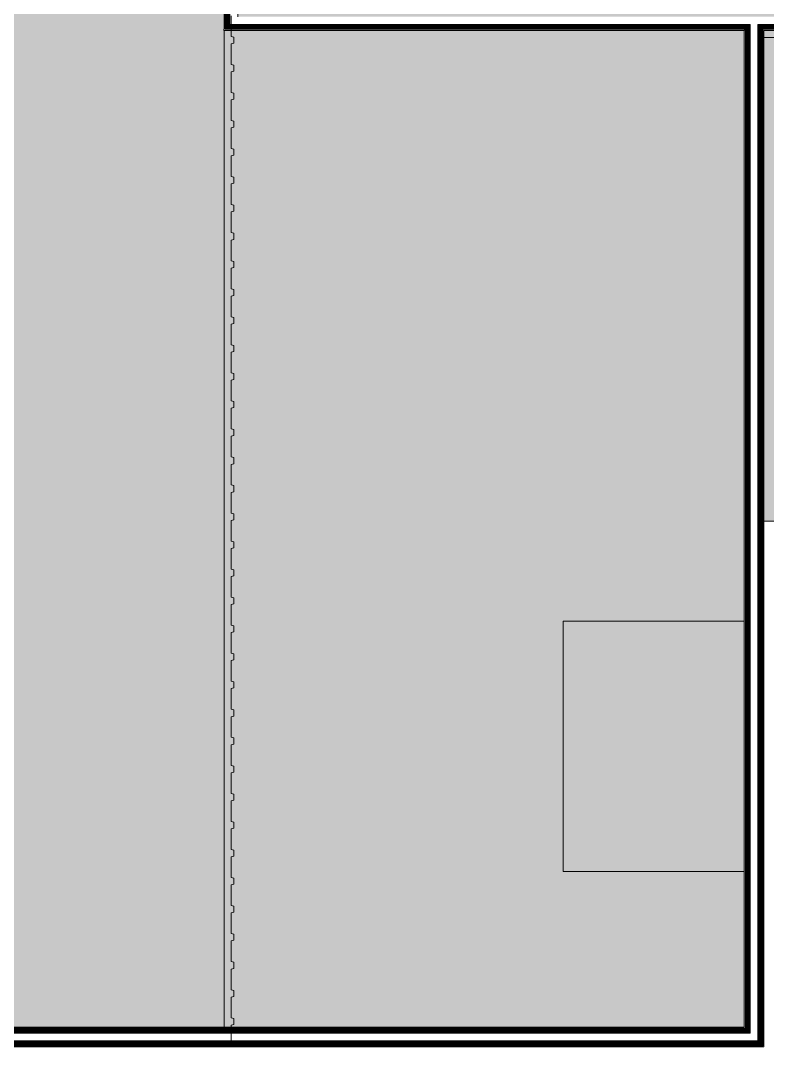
# Model space of a CAD drawing. Header units: millimetres. Extents: x 141848 to 1648660, y -465012 to -151356.
# Drawn here: x 393673 to 404326, y -231406 to -216756 of the extents above; entities that cross this region are included whole.
import ezdxf

# ---------------------------------------------------------------- set-up
doc = ezdxf.new("R2010")
doc.units = ezdxf.units.MM
doc.header["$MEASUREMENT"] = 0
doc.linetypes.add('Wipeout_Contour', pattern=[1000, 0, -1000])
doc.layers.add('Sols_ Dalles', color=7, linetype='Continuous')
pattern_1 = [(45, (0, 175), (-55.684659, 55.684659), [0, -52.5, 0, -78.75]), (110, (175, 175), (74.000794, 26.934086), [0, -38.5, 0, -66.5])]
pattern_2 = [(45, (0, 0), (-7.07106781, 7.07106781), [])]

# ---------------------------------------------------------------- blocks, each defined once
blk = doc.blocks.new('Dalle_9_1', base_point=(381460, -188434))
at = {"layer": 'Sols_ Dalles', "linetype": 'Continuous', "lineweight": 0, "true_color": 0x3f3f3f}
blk.add_hatch(color=250, dxfattribs=at).paths.add_polyline_path([(381460, -188434), (381460, -231396), (396575, -231396), (396575, -188434)])
at = {"layer": 'Sols_ Dalles', "color": 250, "linetype": 'Continuous', "lineweight": 5, "true_color": 0x1f1f1f, "flags": 128}
blk.add_lwpolyline([(381460, -188434), (396575, -188434), (396575, -231396), (381460, -231396)], close=True, dxfattribs=at)
blk = doc.blocks.new('Dalle_10_1', base_point=(396575, -216896))
at = {"layer": 'Sols_ Dalles', "linetype": 'Continuous', "lineweight": 0, "true_color": 0x3f3f3f}
blk.add_hatch(color=250, dxfattribs=at).paths.add_polyline_path([(396575, -216896), (396575, -231396), (404276, -231396), (404276, -216896), (414075, -216896), (414075, -205896), (404276, -205896), (404276, -188411), (396575, -188411), (396575, -205896)])
at = {"layer": 'Sols_ Dalles', "color": 250, "linetype": 'Continuous', "lineweight": 5, "true_color": 0x1f1f1f, "flags": 128}
blk.add_lwpolyline([(396575, -216896), (396575, -231396), (404276, -231396), (404276, -216896), (414075, -216896), (414075, -205896), (404276, -205896), (404276, -188411), (396575, -188411), (396575, -205896)], close=True, dxfattribs=at)
blk = doc.blocks.new('Mur_38_1', base_point=(404276, -188434))
at = {"color": 254, "linetype": 'Wipeout_Contour', "lineweight": 0, "ltscale": 1834309.652857497}
blk.add_wipeout([(404081, -216881), (404011, -216881), (404011, -216896), (404081, -216896)], dxfattribs=at)
at = {"color": 254, "linetype": 'Wipeout_Contour', "lineweight": 0, "ltscale": 1397409.03254202}
blk.add_wipeout([(404261, -231396), (404276, -231396), (404261, -231381)], dxfattribs=at)
at = {"linetype": 'Continuous', "lineweight": 5, "true_color": 0x5f5f5f}
h = blk.add_hatch(dxfattribs=at)
h.set_pattern_fill('Briques_terre_cuite__int_97', color=251, style=0, pattern_type=2)
h.set_pattern_definition(pattern_2)
h.paths.add_polyline_path([(404081, -216881), (404011, -216881), (404011, -216896), (404081, -216896)])
h = blk.add_hatch(dxfattribs=at)
h.set_pattern_fill('Enduit_0001', color=251, style=0, pattern_type=2)
h.set_pattern_definition(pattern_1)
h.paths.add_polyline_path([(404261, -231396), (404276, -231396), (404261, -231381)])
at = {"color": 254, "linetype": 'Wipeout_Contour', "lineweight": 0, "ltscale": 1834626.85304934}
blk.add_wipeout([(404191, -216881), (404081, -216881), (404081, -216896), (404191, -216896)], dxfattribs=at)
at = {"color": 254, "linetype": 'Wipeout_Contour', "lineweight": 0, "ltscale": 1397224.835915753}
blk.add_wipeout([(404191, -231381), (404261, -231381), (404191, -231311)], dxfattribs=at)
at = {"linetype": 'Continuous', "lineweight": 5, "true_color": 0x5f5f5f}
h = blk.add_hatch(dxfattribs=at)
h.set_pattern_fill('Briques_terre_cuite__int_97', color=251, style=0, pattern_type=2)
h.set_pattern_definition(pattern_2)
h.paths.add_polyline_path([(404191, -231381), (404261, -231381), (404191, -231311)])
at = {"color": 254, "linetype": 'Wipeout_Contour', "lineweight": 0, "ltscale": 1834944.065454454}
blk.add_wipeout([(404261, -216881), (404191, -216881), (404191, -216896), (404261, -216896)], dxfattribs=at)
at = {"linetype": 'Continuous', "lineweight": 5, "true_color": 0x5f5f5f}
h = blk.add_hatch(dxfattribs=at)
h.set_pattern_fill('Briques_terre_cuite__int_97', color=251, style=0, pattern_type=2)
h.set_pattern_definition(pattern_2)
h.paths.add_polyline_path([(404261, -216881), (404191, -216881), (404191, -216896), (404261, -216896)])
at = {"color": 254, "linetype": 'Wipeout_Contour', "lineweight": 0, "ltscale": 1396848.96406132}
blk.add_wipeout([(404081, -231201), (404081, -231311), (404191, -231311)], dxfattribs=at)
at = {"color": 254, "linetype": 'Wipeout_Contour', "lineweight": 0, "ltscale": 1834546.474133085}
blk.add_wipeout([(404191, -216811), (404081, -216811), (404081, -216881), (404191, -216881)], dxfattribs=at)
at = {"color": 254, "linetype": 'Wipeout_Contour', "lineweight": 0, "ltscale": 1396324.169734406}
blk.add_wipeout([(403996, -231131), (404011, -231131), (403996, -231116)], dxfattribs=at)
at = {"color": 254, "linetype": 'Wipeout_Contour', "lineweight": 0, "ltscale": 1397413.235049573}
blk.add_wipeout([(404276, -231381), (404261, -231381), (404276, -231396)], dxfattribs=at)
at = {"linetype": 'Continuous', "lineweight": 5, "true_color": 0x5f5f5f}
h = blk.add_hatch(dxfattribs=at)
h.set_pattern_fill('Enduit_0001', color=251, style=0, pattern_type=2)
h.set_pattern_definition(pattern_1)
h.paths.add_polyline_path([(403996, -231131), (404011, -231131), (403996, -231116)])
h = blk.add_hatch(dxfattribs=at)
h.set_pattern_fill('Enduit_0001', color=251, style=0, pattern_type=2)
h.set_pattern_definition(pattern_1)
h.paths.add_polyline_path([(404276, -231381), (404261, -231381), (404276, -231396)])
at = {"color": 254, "linetype": 'Wipeout_Contour', "lineweight": 0, "ltscale": 1849154.008691053}
blk.add_wipeout([(404276, -216896), (404261, -216896), (404261, -231381), (404276, -231381)], dxfattribs=at)
at = {"color": 254, "linetype": 'Wipeout_Contour', "lineweight": 0, "ltscale": 1396487.942584075}
blk.add_wipeout([(404011, -231201), (404081, -231201), (404011, -231131)], dxfattribs=at)
at = {"linetype": 'Continuous', "lineweight": 5, "true_color": 0x5f5f5f}
h = blk.add_hatch(dxfattribs=at)
h.set_pattern_fill('Enduit_0001', color=251, style=0, pattern_type=2)
h.set_pattern_definition(pattern_1)
h.paths.add_polyline_path([(404276, -216896), (404261, -216896), (404261, -231381), (404276, -231381)])
h = blk.add_hatch(dxfattribs=at)
h.set_pattern_fill('Briques_terre_cuite__int_97', color=251, style=0, pattern_type=2)
h.set_pattern_definition(pattern_2)
h.paths.add_polyline_path([(404011, -231201), (404081, -231201), (404011, -231131)])
at = {"color": 254, "linetype": 'Wipeout_Contour', "lineweight": 0, "ltscale": 1397249.454559018}
blk.add_wipeout([(404191, -231311), (404261, -231381), (404261, -231311)], dxfattribs=at)
at = {"linetype": 'Continuous', "lineweight": 5, "true_color": 0x5f5f5f}
h = blk.add_hatch(dxfattribs=at)
h.set_pattern_fill('Briques_terre_cuite__int_97', color=251, style=0, pattern_type=2)
h.set_pattern_definition(pattern_2)
h.paths.add_polyline_path([(404191, -231311), (404261, -231381), (404261, -231311)])
at = {"color": 7, "linetype": 'Continuous', "lineweight": 5, "flags": 128}
blk.add_lwpolyline([(404276, -231396), (404261, -231396)], dxfattribs=at)
at = {"color": 254, "linetype": 'Wipeout_Contour', "lineweight": 0, "ltscale": 1848935.798329422}
blk.add_wipeout([(404261, -231311), (404261, -216896), (404191, -216896), (404191, -231311)], dxfattribs=at)
at = {"linetype": 'Continuous', "lineweight": 5, "true_color": 0x5f5f5f}
h = blk.add_hatch(dxfattribs=at)
h.set_pattern_fill('Briques_terre_cuite__int_97', color=251, style=0, pattern_type=2)
h.set_pattern_definition(pattern_2)
h.paths.add_polyline_path([(404261, -231311), (404261, -216896), (404191, -216896), (404191, -231311)])
at = {"color": 7, "linetype": 'Continuous', "lineweight": 5, "flags": 128}
blk.add_lwpolyline([(404276, -231396), (404276, -216896)], dxfattribs=at)
at = {"color": 254, "linetype": 'Wipeout_Contour', "lineweight": 0, "ltscale": 1396888.441086096}
blk.add_wipeout([(404081, -231201), (404191, -231311), (404191, -231201)], dxfattribs=at)
at = {"color": 7, "linetype": 'Continuous', "lineweight": 5}
for p, q in [((404081, -231311), (404191, -231311)), ((404261, -231381), (404261, -231311)), ((404191, -231381), (404261, -231381))]:
    blk.add_line(p, q, dxfattribs=at)
at = {"color": 254, "linetype": 'Wipeout_Contour', "lineweight": 0, "ltscale": 1848511.703943693}
blk.add_wipeout([(404191, -231201), (404191, -216896), (404081, -216896), (404081, -231201)], dxfattribs=at)
at = {"color": 7, "linetype": 'Continuous', "lineweight": 5}
for p, q in [((404191, -216881), (404191, -216811)), ((404191, -216896), (404191, -216881)), ((404191, -231201), (404191, -216896)), ((404261, -216896), (404261, -216881)), ((404261, -231311), (404261, -216896)), ((404191, -231311), (404191, -231201))]:
    blk.add_line(p, q, dxfattribs=at)
at = {"color": 254, "linetype": 'Wipeout_Contour', "lineweight": 0, "ltscale": 1396328.376645754}
blk.add_wipeout([(403996, -231116), (404011, -231131), (404011, -231116)], dxfattribs=at)
at = {"linetype": 'Continuous', "lineweight": 5, "true_color": 0x5f5f5f}
h = blk.add_hatch(dxfattribs=at)
h.set_pattern_fill('Enduit_0001', color=251, style=0, pattern_type=2)
h.set_pattern_definition(pattern_1)
h.paths.add_polyline_path([(403996, -231116), (404011, -231131), (404011, -231116)])
at = {"color": 254, "linetype": 'Wipeout_Contour', "lineweight": 0, "ltscale": 1847963.776174934}
blk.add_wipeout([(404011, -231116), (404011, -216896), (403996, -216896), (403996, -231116)], dxfattribs=at)
at = {"linetype": 'Continuous', "lineweight": 5, "true_color": 0x5f5f5f}
h = blk.add_hatch(dxfattribs=at)
h.set_pattern_fill('Enduit_0001', color=251, style=0, pattern_type=2)
h.set_pattern_definition(pattern_1)
h.paths.add_polyline_path([(404011, -231116), (404011, -216896), (403996, -216896), (403996, -231116)])
at = {"color": 254, "linetype": 'Wipeout_Contour', "lineweight": 0, "ltscale": 1396512.574991135}
blk.add_wipeout([(404011, -231131), (404081, -231201), (404081, -231131)], dxfattribs=at)
at = {"linetype": 'Continuous', "lineweight": 5, "true_color": 0x5f5f5f}
h = blk.add_hatch(dxfattribs=at)
h.set_pattern_fill('Briques_terre_cuite__int_97', color=251, style=0, pattern_type=2)
h.set_pattern_definition(pattern_2)
h.paths.add_polyline_path([(404011, -231131), (404081, -231201), (404081, -231131)])
at = {"color": 254, "linetype": 'Wipeout_Contour', "lineweight": 0, "ltscale": 1848127.34541224}
blk.add_wipeout([(404081, -231131), (404081, -216896), (404011, -216896), (404011, -231131)], dxfattribs=at)
at = {"linetype": 'Continuous', "lineweight": 5, "true_color": 0x5f5f5f}
h = blk.add_hatch(dxfattribs=at)
h.set_pattern_fill('Briques_terre_cuite__int_97', color=251, style=0, pattern_type=2)
h.set_pattern_definition(pattern_2)
h.paths.add_polyline_path([(404081, -231131), (404081, -216896), (404011, -216896), (404011, -231131)])
at = {"color": 7, "linetype": 'Continuous', "lineweight": 5}
for p, q in [((404081, -216811), (404081, -216881)), ((404011, -216881), (404011, -216896)), ((404011, -216896), (404011, -231131)), ((404081, -216881), (404081, -216896)), ((404081, -231131), (404081, -216896)), ((403996, -231131), (404011, -231131)), ((404081, -231201), (404081, -231131)), ((404011, -231201), (404081, -231201))]:
    blk.add_line(p, q, dxfattribs=at)
at = {"color": 7, "linetype": 'Continuous', "lineweight": 5, "flags": 128}
blk.add_lwpolyline([(403996, -216896), (403996, -231116)], dxfattribs=at)
blk = doc.blocks.new('Mur_49_1', base_point=(414075, -216896))
at = {"color": 254, "linetype": 'Wipeout_Contour', "lineweight": 0, "ltscale": 1356037.019367107}
blk.add_wipeout([(396575, -216881), (396575, -216896), (396590, -216881)], dxfattribs=at)
at = {"color": 254, "linetype": 'Wipeout_Contour', "lineweight": 0, "ltscale": 1835093.86534714}
blk.add_wipeout([(404276, -216881), (404261, -216881), (404261, -216896), (404276, -216896)], dxfattribs=at)
at = {"linetype": 'Continuous', "lineweight": 5, "true_color": 0x5f5f5f}
h = blk.add_hatch(dxfattribs=at)
h.set_pattern_fill('Enduit_0001', color=251, style=0, pattern_type=2)
h.set_pattern_definition(pattern_1)
h.paths.add_polyline_path([(396575, -216881), (396575, -216896), (396590, -216881)])
h = blk.add_hatch(dxfattribs=at)
h.set_pattern_fill('Enduit_0001', color=251, style=0, pattern_type=2)
h.set_pattern_definition(pattern_1)
h.paths.add_polyline_path([(404276, -216881), (404261, -216881), (404261, -216896), (404276, -216896)])
at = {"color": 254, "linetype": 'Wipeout_Contour', "lineweight": 0, "ltscale": 1356050.400978902}
blk.add_wipeout([(396590, -216811), (396590, -216881), (396660, -216811)], dxfattribs=at)
at = {"color": 254, "linetype": 'Wipeout_Contour', "lineweight": 0, "ltscale": 1852409.355929348}
blk.add_wipeout([(414060, -216881), (404276, -216881), (404276, -216896), (414060, -216896)], dxfattribs=at)
at = {"linetype": 'Continuous', "lineweight": 5, "true_color": 0x5f5f5f}
h = blk.add_hatch(dxfattribs=at)
h.set_pattern_fill('Briques_terre_cuite__int_97', color=251, style=0, pattern_type=2)
h.set_pattern_definition(pattern_2)
h.paths.add_polyline_path([(396590, -216811), (396590, -216881), (396660, -216811)])
h = blk.add_hatch(dxfattribs=at)
h.set_pattern_fill('Enduit_0001', color=251, style=0, pattern_type=2)
h.set_pattern_definition(pattern_1)
h.paths.add_polyline_path([(414060, -216881), (404276, -216881), (404276, -216896), (414060, -216896)])
at = {"color": 254, "linetype": 'Wipeout_Contour', "lineweight": 0, "ltscale": 1356130.70415378}
blk.add_wipeout([(396660, -216701), (396660, -216811), (396770, -216701)], dxfattribs=at)
at = {"color": 254, "linetype": 'Wipeout_Contour', "lineweight": 0, "ltscale": 1834863.700435083}
blk.add_wipeout([(404261, -216811), (404191, -216811), (404191, -216881), (404261, -216881)], dxfattribs=at)
at = {"linetype": 'Continuous', "lineweight": 5, "true_color": 0x5f5f5f}
h = blk.add_hatch(dxfattribs=at)
h.set_pattern_fill('Briques_terre_cuite__int_97', color=251, style=0, pattern_type=2)
h.set_pattern_definition(pattern_2)
h.paths.add_polyline_path([(404261, -216811), (404191, -216811), (404191, -216881), (404261, -216881)])
at = {"color": 254, "linetype": 'Wipeout_Contour', "lineweight": 0, "ltscale": 1356056.97965974}
blk.add_wipeout([(396590, -216881), (396575, -216896), (396590, -216896)], dxfattribs=at)
at = {"linetype": 'Continuous', "lineweight": 5, "true_color": 0x5f5f5f}
h = blk.add_hatch(dxfattribs=at)
h.set_pattern_fill('Enduit_0001', color=251, style=0, pattern_type=2)
h.set_pattern_definition(pattern_1)
h.paths.add_polyline_path([(396590, -216881), (396575, -216896), (396590, -216896)])
at = {"color": 254, "linetype": 'Wipeout_Contour', "lineweight": 0, "ltscale": 1852179.285316826}
blk.add_wipeout([(413990, -216811), (404261, -216811), (404261, -216881), (413990, -216881)], dxfattribs=at)
at = {"linetype": 'Continuous', "lineweight": 5, "true_color": 0x5f5f5f}
h = blk.add_hatch(dxfattribs=at)
h.set_pattern_fill('Briques_terre_cuite__int_97', color=251, style=0, pattern_type=2)
h.set_pattern_definition(pattern_2)
h.paths.add_polyline_path([(413990, -216811), (404261, -216811), (404261, -216881), (413990, -216881)])
at = {"color": 7, "linetype": 'Continuous', "lineweight": 5, "flags": 128}
blk.add_lwpolyline([(404276, -216896), (414060, -216896)], dxfattribs=at)
at = {"color": 254, "linetype": 'Wipeout_Contour', "lineweight": 0, "ltscale": 1821111.218804453}
blk.add_wipeout([(403996, -216881), (396590, -216881), (396590, -216896), (403996, -216896)], dxfattribs=at)
at = {"linetype": 'Continuous', "lineweight": 5, "true_color": 0x5f5f5f}
h = blk.add_hatch(dxfattribs=at)
h.set_pattern_fill('Enduit_0001', color=251, style=0, pattern_type=2)
h.set_pattern_definition(pattern_1)
h.paths.add_polyline_path([(403996, -216881), (396590, -216881), (396590, -216896), (403996, -216896)])
at = {"color": 254, "linetype": 'Wipeout_Contour', "lineweight": 0, "ltscale": 1356145.002934444}
blk.add_wipeout([(396590, -216881), (396660, -216881), (396660, -216811)], dxfattribs=at)
at = {"color": 254, "linetype": 'Wipeout_Contour', "lineweight": 0, "ltscale": 1834159.869026753}
blk.add_wipeout([(404011, -216881), (403996, -216881), (403996, -216896), (404011, -216896)], dxfattribs=at)
at = {"linetype": 'Continuous', "lineweight": 5, "true_color": 0x5f5f5f}
h = blk.add_hatch(dxfattribs=at)
h.set_pattern_fill('Briques_terre_cuite__int_97', color=251, style=0, pattern_type=2)
h.set_pattern_definition(pattern_2)
h.paths.add_polyline_path([(396590, -216881), (396660, -216881), (396660, -216811)])
h = blk.add_hatch(dxfattribs=at)
h.set_pattern_fill('Enduit_0001', color=251, style=0, pattern_type=2)
h.set_pattern_definition(pattern_1)
h.paths.add_polyline_path([(404011, -216881), (403996, -216881), (403996, -216896), (404011, -216896)])
at = {"color": 7, "linetype": 'Continuous', "lineweight": 5, "flags": 128}
blk.add_lwpolyline([(396575, -216896), (396575, -216881)], dxfattribs=at)
at = {"color": 254, "linetype": 'Wipeout_Contour', "lineweight": 0, "ltscale": 1821179.511773753}
blk.add_wipeout([(396660, -216881), (404011, -216881), (404011, -216811), (396660, -216811)], dxfattribs=at)
at = {"linetype": 'Continuous', "lineweight": 5, "true_color": 0x5f5f5f}
h = blk.add_hatch(dxfattribs=at)
h.set_pattern_fill('Briques_terre_cuite__int_97', color=251, style=0, pattern_type=2)
h.set_pattern_definition(pattern_2)
h.paths.add_polyline_path([(396660, -216881), (404011, -216881), (404011, -216811), (396660, -216811)])
at = {"color": 254, "linetype": 'Wipeout_Contour', "lineweight": 0, "ltscale": 1356279.579442101}
blk.add_wipeout([(396770, -216701), (396660, -216811), (396770, -216811)], dxfattribs=at)
at = {"color": 254, "linetype": 'Wipeout_Contour', "lineweight": 0, "ltscale": 1834229.260041163}
blk.add_wipeout([(404081, -216811), (404011, -216811), (404011, -216881), (404081, -216881)], dxfattribs=at)
at = {"linetype": 'Continuous', "lineweight": 5, "true_color": 0x5f5f5f}
h = blk.add_hatch(dxfattribs=at)
h.set_pattern_fill('Briques_terre_cuite__int_97', color=251, style=0, pattern_type=2)
h.set_pattern_definition(pattern_2)
h.paths.add_polyline_path([(404081, -216811), (404011, -216811), (404011, -216881), (404081, -216881)])
at = {"color": 7, "linetype": 'Continuous', "lineweight": 5}
for p, q in [((396590, -216811), (396590, -216881)), ((396660, -216701), (396660, -216811)), ((396590, -216881), (396660, -216881))]:
    blk.add_line(p, q, dxfattribs=at)
at = {"color": 7, "linetype": 'Continuous', "lineweight": 5, "flags": 128}
blk.add_lwpolyline([(396575, -216896), (403996, -216896)], dxfattribs=at)
at = {"color": 254, "linetype": 'Wipeout_Contour', "lineweight": 0, "ltscale": 1821324.508701879}
blk.add_wipeout([(404081, -216701), (396770, -216701), (396770, -216811), (404081, -216811)], dxfattribs=at)
at = {"color": 7, "linetype": 'Continuous', "lineweight": 5}
blk.add_line((396660, -216811), (396770, -216811), dxfattribs=at)
at = {"color": 254, "linetype": 'Wipeout_Contour', "lineweight": 0, "ltscale": 1834376.297984494}
blk.add_wipeout([(404191, -216701), (404081, -216701), (404081, -216811), (404191, -216811)], dxfattribs=at)
at = {"color": 7, "linetype": 'Continuous', "lineweight": 5}
for p, q in [((396770, -216811), (404081, -216811)), ((404081, -216811), (404081, -216881)), ((396660, -216881), (404011, -216881)), ((404011, -216881), (404011, -216896))]:
    blk.add_line(p, q, dxfattribs=at)
at = {"color": 254, "linetype": 'Wipeout_Contour', "lineweight": 0, "ltscale": 1842210.211186628}
blk.add_wipeout([(408520, -216701), (404191, -216701), (404191, -216811), (408520, -216811)], dxfattribs=at)
at = {"color": 7, "linetype": 'Continuous', "lineweight": 5}
for p, q in [((404191, -216881), (404191, -216811)), ((404191, -216811), (408520, -216811)), ((404261, -216896), (404261, -216881)), ((404261, -216881), (413990, -216881))]:
    blk.add_line(p, q, dxfattribs=at)
blk = doc.blocks.new('Mur_50_1', base_point=(396575, -216896))
at = {"color": 254, "linetype": 'Wipeout_Contour', "lineweight": 0, "ltscale": 1797728.550191068}
blk.add_wipeout([(396590, -216881), (396590, -205911), (396575, -205911), (396575, -216881)], dxfattribs=at)
at = {"linetype": 'Continuous', "lineweight": 5, "true_color": 0x5f5f5f}
h = blk.add_hatch(dxfattribs=at)
h.set_pattern_fill('Enduit_0001', color=251, style=0, pattern_type=2)
h.set_pattern_definition(pattern_1)
h.paths.add_polyline_path([(396590, -216881), (396590, -205911), (396575, -205911), (396575, -216881)])
at = {"color": 254, "linetype": 'Wipeout_Contour', "lineweight": 0, "ltscale": 1797875.923171523}
blk.add_wipeout([(396660, -216811), (396660, -205981), (396590, -205981), (396590, -216811)], dxfattribs=at)
at = {"linetype": 'Continuous', "lineweight": 5, "true_color": 0x5f5f5f}
h = blk.add_hatch(dxfattribs=at)
h.set_pattern_fill('Briques_terre_cuite__int_97', color=251, style=0, pattern_type=2)
h.set_pattern_definition(pattern_2)
h.paths.add_polyline_path([(396660, -216811), (396660, -205981), (396590, -205981), (396590, -216811)])
at = {"color": 7, "linetype": 'Continuous', "lineweight": 5}
for p, q in [((396590, -205911), (396590, -205981)), ((396590, -216811), (396590, -216881))]:
    blk.add_line(p, q, dxfattribs=at)
at = {"color": 7, "linetype": 'Continuous', "lineweight": 5, "flags": 128}
blk.add_lwpolyline([(396575, -205911), (396575, -216881)], dxfattribs=at)
at = {"color": 254, "linetype": 'Wipeout_Contour', "lineweight": 0, "ltscale": 1793099.785314525}
blk.add_wipeout([(396770, -211341), (396770, -206091), (396660, -206091), (396660, -211341)], dxfattribs=at)
at = {"color": 7, "linetype": 'Continuous', "lineweight": 5}
blk.add_line((396660, -205981), (396660, -206091), dxfattribs=at)
at = {"color": 254, "linetype": 'Wipeout_Contour', "lineweight": 0, "ltscale": 1793567.308940353}
blk.add_wipeout([(396855, -211256), (396855, -206176), (396840, -206176), (396840, -211256)], dxfattribs=at)
at = {"color": 254, "linetype": 'Wipeout_Contour', "lineweight": 0, "ltscale": 1798092.010114519}
blk.add_wipeout([(396770, -211451), (396770, -211341), (396660, -211341), (396660, -211451)], dxfattribs=at)
at = {"linetype": 'Continuous', "lineweight": 5, "true_color": 0x5f5f5f}
h = blk.add_hatch(dxfattribs=at)
h.set_pattern_fill('Enduit_0001', color=251, style=0, pattern_type=2)
h.set_pattern_definition(pattern_1)
h.paths.add_polyline_path([(396855, -211256), (396855, -206176), (396840, -206176), (396840, -211256)])
at = {"color": 7, "linetype": 'Continuous', "lineweight": 5}
blk.add_line((396660, -206091), (396660, -211341), dxfattribs=at)
at = {"color": 254, "linetype": 'Wipeout_Contour', "lineweight": 0, "ltscale": 1803181.756235263}
blk.add_wipeout([(396770, -216701), (396770, -211451), (396660, -211451), (396660, -216701)], dxfattribs=at)
at = {"color": 7, "linetype": 'Continuous', "lineweight": 5}
for p, q in [((396590, -205981), (396590, -216811)), ((396660, -211341), (396660, -211451)), ((396660, -211451), (396660, -216701)), ((396660, -216701), (396660, -216811))]:
    blk.add_line(p, q, dxfattribs=at)
at = {"color": 254, "linetype": 'Wipeout_Contour', "lineweight": 0, "ltscale": 1798310.636444219}
blk.add_wipeout([(396855, -211271), (396855, -211256), (396840, -211256), (396840, -211271)], dxfattribs=at)
at = {"color": 254, "linetype": 'Wipeout_Contour', "lineweight": 0, "ltscale": 1798808.989187845}
blk.add_wipeout([(396855, -211536), (396855, -211521), (396840, -211521), (396840, -211536)], dxfattribs=at)
at = {"linetype": 'Continuous', "lineweight": 5, "true_color": 0x5f5f5f}
h = blk.add_hatch(dxfattribs=at)
h.set_pattern_fill('Enduit_0001', color=251, style=0, pattern_type=2)
h.set_pattern_definition(pattern_1)
h.paths.add_polyline_path([(396855, -211271), (396855, -211256), (396840, -211256), (396840, -211271)])
h = blk.add_hatch(dxfattribs=at)
h.set_pattern_fill('Enduit_0001', color=251, style=0, pattern_type=2)
h.set_pattern_definition(pattern_1)
h.paths.add_polyline_path([(396855, -211536), (396855, -211521), (396840, -211521), (396840, -211536)])
at = {"color": 254, "linetype": 'Wipeout_Contour', "lineweight": 0, "ltscale": 1793417.120002518}
blk.add_wipeout([(396840, -211271), (396840, -206161), (396770, -206161), (396770, -211271)], dxfattribs=at)
at = {"color": 254, "linetype": 'Wipeout_Contour', "lineweight": 0, "ltscale": 1803646.683495411}
blk.add_wipeout([(396855, -216616), (396855, -211536), (396840, -211536), (396840, -216616)], dxfattribs=at)
at = {"linetype": 'Continuous', "lineweight": 5, "true_color": 0x5f5f5f}
h = blk.add_hatch(dxfattribs=at)
h.set_pattern_fill('Briques_terre_cuite__int_97', color=251, style=0, pattern_type=2)
h.set_pattern_definition(pattern_2)
h.paths.add_polyline_path([(396840, -211271), (396840, -206161), (396770, -206161), (396770, -211271)])
h = blk.add_hatch(dxfattribs=at)
h.set_pattern_fill('Enduit_0001', color=251, style=0, pattern_type=2)
h.set_pattern_definition(pattern_1)
h.paths.add_polyline_path([(396855, -216616), (396855, -211536), (396840, -211536), (396840, -216616)])
at = {"color": 7, "linetype": 'Continuous', "lineweight": 5}
for p, q in [((396770, -206091), (396770, -206161)), ((396840, -206161), (396840, -206176))]:
    blk.add_line(p, q, dxfattribs=at)
at = {"color": 254, "linetype": 'Wipeout_Contour', "lineweight": 0, "ltscale": 1798240.480888422}
blk.add_wipeout([(396840, -211341), (396840, -211271), (396770, -211271), (396770, -211341)], dxfattribs=at)
at = {"color": 254, "linetype": 'Wipeout_Contour', "lineweight": 0, "ltscale": 1798579.012884857}
blk.add_wipeout([(396840, -211521), (396840, -211451), (396770, -211451), (396770, -211521)], dxfattribs=at)
at = {"linetype": 'Continuous', "lineweight": 5, "true_color": 0x5f5f5f}
h = blk.add_hatch(dxfattribs=at)
h.set_pattern_fill('Briques_terre_cuite__int_97', color=251, style=0, pattern_type=2)
h.set_pattern_definition(pattern_2)
h.paths.add_polyline_path([(396840, -211341), (396840, -211271), (396770, -211271), (396770, -211341)])
h = blk.add_hatch(dxfattribs=at)
h.set_pattern_fill('Briques_terre_cuite__int_97', color=251, style=0, pattern_type=2)
h.set_pattern_definition(pattern_2)
h.paths.add_polyline_path([(396840, -211521), (396840, -211451), (396770, -211451), (396770, -211521)])
at = {"color": 7, "linetype": 'Continuous', "lineweight": 5}
for p, q in [((396770, -206161), (396770, -211271)), ((396840, -211271), (396840, -206176)), ((396770, -211271), (396770, -211341)), ((396840, -211341), (396770, -211341)), ((396855, -211271), (396840, -211271))]:
    blk.add_line(p, q, dxfattribs=at)
at = {"color": 7, "linetype": 'Continuous', "lineweight": 5, "flags": 128}
blk.add_lwpolyline([(396855, -211256), (396855, -206176)], dxfattribs=at)
at = {"color": 254, "linetype": 'Wipeout_Contour', "lineweight": 0, "ltscale": 1803497.330989118}
blk.add_wipeout([(396840, -216631), (396840, -211521), (396770, -211521), (396770, -216631)], dxfattribs=at)
at = {"linetype": 'Continuous', "lineweight": 5, "true_color": 0x5f5f5f}
h = blk.add_hatch(dxfattribs=at)
h.set_pattern_fill('Briques_terre_cuite__int_97', color=251, style=0, pattern_type=2)
h.set_pattern_definition(pattern_2)
h.paths.add_polyline_path([(396840, -216631), (396840, -211521), (396770, -211521), (396770, -216631)])
at = {"color": 7, "linetype": 'Continuous', "lineweight": 5}
for p, q in [((396770, -211451), (396840, -211451)), ((396770, -211451), (396770, -211521)), ((396770, -211521), (396770, -216631)), ((396840, -211521), (396855, -211521)), ((396840, -216616), (396840, -211521)), ((396770, -216631), (396770, -216701)), ((396840, -216616), (396840, -216631))]:
    blk.add_line(p, q, dxfattribs=at)
at = {"color": 7, "linetype": 'Continuous', "lineweight": 5, "flags": 128}
blk.add_lwpolyline([(396855, -216616), (396855, -211536)], dxfattribs=at)
blk = doc.blocks.new('Mur_52_1', base_point=(404276, -231396))
at = {"color": 254, "linetype": 'Wipeout_Contour', "lineweight": 0, "ltscale": 1824096.689614297}
blk.add_wipeout([(404261, -231381), (381575, -231381), (381575, -231396), (404261, -231396)], dxfattribs=at)
at = {"linetype": 'Continuous', "lineweight": 5, "true_color": 0x5f5f5f}
h = blk.add_hatch(dxfattribs=at)
h.set_pattern_fill('Enduit_0001', color=251, style=0, pattern_type=2)
h.set_pattern_definition(pattern_1)
h.paths.add_polyline_path([(404261, -231381), (381575, -231381), (381575, -231396), (404261, -231396)])
at = {"color": 254, "linetype": 'Wipeout_Contour', "lineweight": 0, "ltscale": 1824008.612026186}
blk.add_wipeout([(404191, -231311), (381645, -231311), (381645, -231381), (404191, -231381)], dxfattribs=at)
at = {"linetype": 'Continuous', "lineweight": 5, "true_color": 0x5f5f5f}
h = blk.add_hatch(dxfattribs=at)
h.set_pattern_fill('Briques_terre_cuite__int_97', color=251, style=0, pattern_type=2)
h.set_pattern_definition(pattern_2)
h.paths.add_polyline_path([(404191, -231311), (381645, -231311), (381645, -231381), (404191, -231381)])
at = {"color": 7, "linetype": 'Continuous', "lineweight": 5}
blk.add_line((404191, -231381), (404261, -231381), dxfattribs=at)
at = {"color": 7, "linetype": 'Continuous', "lineweight": 5, "flags": 128}
blk.add_lwpolyline([(381575, -231396), (404261, -231396)], dxfattribs=at)
at = {"color": 254, "linetype": 'Wipeout_Contour', "lineweight": 0, "ltscale": 1823823.133215056}
blk.add_wipeout([(404081, -231201), (381755, -231201), (381755, -231311), (404081, -231311)], dxfattribs=at)
at = {"color": 7, "linetype": 'Continuous', "lineweight": 5}
for p, q in [((381755, -231311), (404081, -231311)), ((404081, -231311), (404191, -231311)), ((381645, -231381), (404191, -231381))]:
    blk.add_line(p, q, dxfattribs=at)
at = {"color": 254, "linetype": 'Wipeout_Contour', "lineweight": 0, "ltscale": 1823552.117029596}
blk.add_wipeout([(403996, -231116), (381840, -231116), (381840, -231131), (403996, -231131)], dxfattribs=at)
at = {"linetype": 'Continuous', "lineweight": 5, "true_color": 0x5f5f5f}
h = blk.add_hatch(dxfattribs=at)
h.set_pattern_fill('Enduit_0001', color=251, style=0, pattern_type=2)
h.set_pattern_definition(pattern_1)
h.paths.add_polyline_path([(403996, -231116), (381840, -231116), (381840, -231131), (403996, -231131)])
at = {"color": 254, "linetype": 'Wipeout_Contour', "lineweight": 0, "ltscale": 1823638.72553821}
blk.add_wipeout([(404011, -231131), (381825, -231131), (381825, -231201), (404011, -231201)], dxfattribs=at)
at = {"linetype": 'Continuous', "lineweight": 5, "true_color": 0x5f5f5f}
h = blk.add_hatch(dxfattribs=at)
h.set_pattern_fill('Briques_terre_cuite__int_97', color=251, style=0, pattern_type=2)
h.set_pattern_definition(pattern_2)
h.paths.add_polyline_path([(404011, -231131), (381825, -231131), (381825, -231201), (404011, -231201)])
at = {"color": 7, "linetype": 'Continuous', "lineweight": 5}
for p, q in [((403996, -231131), (381840, -231131)), ((403996, -231131), (404011, -231131)), ((381825, -231201), (404011, -231201)), ((404011, -231201), (404081, -231201))]:
    blk.add_line(p, q, dxfattribs=at)
at = {"color": 7, "linetype": 'Continuous', "lineweight": 5, "flags": 128}
blk.add_lwpolyline([(403996, -231116), (381840, -231116)], dxfattribs=at)
blk = doc.blocks.new('Tôle profilée 25_3')
at = {"color": 7, "linetype": 'Continuous', "lineweight": 5}
for p, q in [((0, 9852.775), (-38, 9843.25)), ((-38, 9843.25), (-38, 9756.75)), ((0, 9874.798), (0, 9852.775)), ((-38, 9756.75), (0, 9747.225)), ((0, 9747.225), (0, 9600)), ((0, 9600), (0, 9452.775)), ((0, 9452.775), (-38, 9443.25)), ((-38, 9443.25), (-38, 9356.75)), ((-38, 9356.75), (0, 9347.225)), ((0, 9347.225), (0, 9200)), ((0, 9200), (0, 9052.775)), ((0, 9052.775), (-38, 9043.25)), ((-38, 9043.25), (-38, 8956.75)), ((-38, 8956.75), (0, 8947.225)), ((0, 8947.225), (0, 8800)), ((0, 8800), (0, 8652.775)), ((0, 8652.775), (-38, 8643.25)), ((-38, 8643.25), (-38, 8556.75)), ((-38, 8556.75), (0, 8547.225)), ((0, 8547.225), (0, 8400)), ((0, 8400), (0, 8252.775)), ((0, 8252.775), (-38, 8243.25)), ((-38, 8243.25), (-38, 8156.75)), ((-38, 8156.75), (0, 8147.225)), ((0, 8147.225), (0, 8000)), ((0, 8000), (0, 7852.775)), ((0, 7852.775), (-38, 7843.25)), ((-38, 7843.25), (-38, 7756.75)), ((-38, 7756.75), (0, 7747.225)), ((0, 7747.225), (0, 7600)), ((0, 7600), (0, 7452.775)), ((0, 7452.775), (-38, 7443.25)), ((-38, 7443.25), (-38, 7356.75)), ((-38, 7356.75), (0, 7347.225)), ((0, 7347.225), (0, 7200)), ((0, 7200), (0, 7052.775)), ((0, 7052.775), (-38, 7043.25)), ((-38, 7043.25), (-38, 6956.75)), ((-38, 6956.75), (0, 6947.225)), ((0, 6947.225), (0, 6800)), ((0, 6800), (0, 6652.775)), ((0, 6652.775), (-38, 6643.25)), ((-38, 6643.25), (-38, 6556.75)), ((-38, 6556.75), (0, 6547.225)), ((0, 6547.225), (0, 6400)), ((0, 6400), (0, 6252.775)), ((0, 6252.775), (-38, 6243.25)), ((-38, 6243.25), (-38, 6156.75)), ((-38, 6156.75), (0, 6147.225)), ((0, 6147.225), (0, 6000)), ((0, 6000), (0, 5852.775)), ((0, 5852.775), (-38, 5843.25)), ((-38, 5843.25), (-38, 5756.75)), ((-38, 5756.75), (0, 5747.225)), ((0, 5747.225), (0, 5600)), ((0, 5600), (0, 5452.775)), ((0, 5452.775), (-38, 5443.25)), ((-38, 5443.25), (-38, 5356.75)), ((-38, 5356.75), (0, 5347.225)), ((0, 5347.225), (0, 5200)), ((0, 5200), (0, 5052.775)), ((0, 5052.775), (-38, 5043.25)), ((-38, 5043.25), (-38, 4956.75)), ((-38, 4956.75), (0, 4947.225)), ((0, 4947.225), (0, 4800)), ((0, 4800), (0, 4652.775)), ((0, 4652.775), (-38, 4643.25)), ((-38, 4643.25), (-38, 4556.75)), ((-38, 4556.75), (0, 4547.225)), ((0, 4547.225), (0, 4400)), ((0, 4400), (0, 4252.775)), ((0, 4252.775), (-38, 4243.25)), ((-38, 4243.25), (-38, 4156.75)), ((-38, 4156.75), (0, 4147.225)), ((0, 4147.225), (0, 4000)), ((0, 4000), (0, 3852.775)), ((0, 3852.775), (-38, 3843.25)), ((-38, 3843.25), (-38, 3756.75)), ((-38, 3756.75), (0, 3747.225)), ((0, 3747.225), (0, 3600)), ((0, 3600), (0, 3452.775)), ((0, 3452.775), (-38, 3443.25)), ((-38, 3443.25), (-38, 3356.75)), ((-38, 3356.75), (0, 3347.225)), ((0, 3347.225), (0, 3200)), ((0, 3200), (0, 3052.775)), ((0, 3052.775), (-38, 3043.25)), ((-38, 3043.25), (-38, 2956.75)), ((-38, 2956.75), (0, 2947.225)), ((0, 2947.225), (0, 2800)), ((0, 2800), (0, 2652.775)), ((0, 2652.775), (-38, 2643.25)), ((-38, 2643.25), (-38, 2556.75)), ((-38, 2556.75), (0, 2547.225)), ((0, 2547.225), (0, 2400)), ((0, 2400), (0, 2252.775)), ((0, 2252.775), (-38, 2243.25)), ((-38, 2243.25), (-38, 2156.75)), ((-38, 2156.75), (0, 2147.225)), ((0, 2147.225), (0, 2000)), ((0, 2000), (0, 1852.775)), ((0, 1852.775), (-38, 1843.25)), ((-38, 1843.25), (-38, 1756.75)), ((-38, 1756.75), (0, 1747.225)), ((0, 1747.225), (0, 1600)), ((0, 1600), (0, 1452.775)), ((0, 1452.775), (-38, 1443.25)), ((-38, 1443.25), (-38, 1356.75)), ((-38, 1356.75), (0, 1347.225)), ((0, 1347.225), (0, 1200)), ((0, 1200), (0, 1052.775)), ((0, 1052.775), (-38, 1043.25)), ((-38, 1043.25), (-38, 956.75)), ((-38, 956.75), (0, 947.225)), ((0, 947.225), (0, 800)), ((0, 800), (0, 652.775)), ((0, 652.775), (-38, 643.25)), ((-38, 643.25), (-38, 556.75)), ((-38, 556.75), (0, 547.225)), ((0, 547.225), (0, 400)), ((0, 400), (0, 252.775)), ((0, 252.775), (-38, 243.25)), ((-38, 243.25), (-38, 156.75)), ((-38, 156.75), (0, 147.225)), ((0, 147.225), (0, 0))]:
    blk.add_line(p, q, dxfattribs=at)
blk = doc.blocks.new('Tôle profilée 25_2')
at = {"color": 7, "linetype": 'Continuous', "lineweight": 5}
for p, q in [((-38, 42961.573), (-38, 42956.75)), ((-38, 42956.75), (0, 42947.225)), ((0, 42947.225), (0, 42800)), ((0, 42800), (0, 42652.775)), ((0, 42652.775), (-38, 42643.25)), ((-38, 42643.25), (-38, 42556.75)), ((-38, 42556.75), (0, 42547.225)), ((0, 42547.225), (0, 42400)), ((0, 42400), (0, 42252.775)), ((0, 42252.775), (-38, 42243.25)), ((-38, 42243.25), (-38, 42156.75)), ((-38, 42156.75), (0, 42147.225)), ((0, 42147.225), (0, 42000)), ((0, 42000), (0, 41852.775)), ((0, 41852.775), (-38, 41843.25)), ((-38, 41843.25), (-38, 41756.75)), ((-38, 41756.75), (0, 41747.225)), ((0, 41747.225), (0, 41600)), ((0, 41600), (0, 41452.775)), ((0, 41452.775), (-38, 41443.25)), ((-38, 41443.25), (-38, 41356.75)), ((-38, 41356.75), (0, 41347.225)), ((0, 41347.225), (0, 41200)), ((0, 41200), (0, 41052.775)), ((0, 41052.775), (-38, 41043.25)), ((-38, 41043.25), (-38, 40956.75)), ((-38, 40956.75), (0, 40947.225)), ((0, 40947.225), (0, 40800)), ((0, 40800), (0, 40652.775)), ((0, 40652.775), (-38, 40643.25)), ((-38, 40643.25), (-38, 40556.75)), ((-38, 40556.75), (0, 40547.225)), ((0, 40547.225), (0, 40400)), ((0, 40400), (0, 40252.775)), ((0, 40252.775), (-38, 40243.25)), ((-38, 40243.25), (-38, 40156.75)), ((-38, 40156.75), (0, 40147.225)), ((0, 40147.225), (0, 40000)), ((0, 40000), (0, 39852.775)), ((0, 39852.775), (-38, 39843.25)), ((-38, 39843.25), (-38, 39756.75)), ((-38, 39756.75), (0, 39747.225)), ((0, 39747.225), (0, 39600)), ((0, 39600), (0, 39452.775)), ((0, 39452.775), (-38, 39443.25)), ((-38, 39443.25), (-38, 39356.75)), ((-38, 39356.75), (0, 39347.225)), ((0, 39347.225), (0, 39200)), ((0, 39200), (0, 39052.775)), ((0, 39052.775), (-38, 39043.25)), ((-38, 39043.25), (-38, 38956.75)), ((-38, 38956.75), (0, 38947.225)), ((0, 38947.225), (0, 38800)), ((0, 38800), (0, 38652.775)), ((0, 38652.775), (-38, 38643.25)), ((-38, 38643.25), (-38, 38556.75)), ((-38, 38556.75), (0, 38547.225)), ((0, 38547.225), (0, 38400)), ((0, 38400), (0, 38252.775)), ((0, 38252.775), (-38, 38243.25)), ((-38, 38243.25), (-38, 38156.75)), ((-38, 38156.75), (0, 38147.225)), ((0, 38147.225), (0, 38000)), ((0, 38000), (0, 37852.775)), ((0, 37852.775), (-38, 37843.25)), ((-38, 37843.25), (-38, 37756.75)), ((-38, 37756.75), (0, 37747.225)), ((0, 37747.225), (0, 37600)), ((0, 37600), (0, 37452.775)), ((0, 37452.775), (-38, 37443.25)), ((-38, 37443.25), (-38, 37356.75)), ((-38, 37356.75), (0, 37347.225)), ((0, 37347.225), (0, 37200)), ((0, 37200), (0, 37052.775)), ((0, 37052.775), (-38, 37043.25)), ((-38, 37043.25), (-38, 36956.75)), ((-38, 36956.75), (0, 36947.225)), ((0, 36947.225), (0, 36800)), ((0, 36800), (0, 36652.775)), ((0, 36652.775), (-38, 36643.25)), ((-38, 36643.25), (-38, 36556.75)), ((-38, 36556.75), (0, 36547.225)), ((0, 36547.225), (0, 36400)), ((0, 36400), (0, 36252.775)), ((0, 36252.775), (-38, 36243.25)), ((-38, 36243.25), (-38, 36156.75)), ((-38, 36156.75), (0, 36147.225)), ((0, 36147.225), (0, 36000)), ((0, 36000), (0, 35852.775)), ((0, 35852.775), (-38, 35843.25)), ((-38, 35843.25), (-38, 35756.75)), ((-38, 35756.75), (0, 35747.225)), ((0, 35747.225), (0, 35600)), ((0, 35600), (0, 35452.775)), ((0, 35452.775), (-38, 35443.25)), ((-38, 35443.25), (-38, 35356.75)), ((-38, 35356.75), (0, 35347.225)), ((0, 35347.225), (0, 35200)), ((0, 35200), (0, 35052.775)), ((0, 35052.775), (-38, 35043.25)), ((-38, 35043.25), (-38, 34956.75)), ((-38, 34956.75), (0, 34947.225)), ((0, 34947.225), (0, 34800)), ((0, 34800), (0, 34652.775)), ((0, 34652.775), (-38, 34643.25)), ((-38, 34643.25), (-38, 34556.75)), ((-38, 34556.75), (0, 34547.225)), ((0, 34547.225), (0, 34400)), ((0, 34400), (0, 34252.775)), ((0, 34252.775), (-38, 34243.25)), ((-38, 34243.25), (-38, 34156.75)), ((-38, 34156.75), (0, 34147.225)), ((0, 34147.225), (0, 34000)), ((0, 34000), (0, 33852.775)), ((0, 33852.775), (-38, 33843.25)), ((-38, 33843.25), (-38, 33756.75)), ((-38, 33756.75), (0, 33747.225)), ((0, 33747.225), (0, 33600)), ((0, 33600), (0, 33452.775)), ((0, 33452.775), (-38, 33443.25)), ((-38, 33443.25), (-38, 33356.75)), ((-38, 33356.75), (0, 33347.225)), ((0, 33347.225), (0, 33200)), ((0, 33200), (0, 33052.775)), ((0, 33052.775), (-38, 33043.25)), ((-38, 33043.25), (-38, 32956.75)), ((-38, 32956.75), (0, 32947.225)), ((0, 32947.225), (0, 32800)), ((0, 32800), (0, 32652.775)), ((0, 32652.775), (-38, 32643.25)), ((-38, 32643.25), (-38, 32556.75)), ((-38, 32556.75), (0, 32547.225)), ((0, 32547.225), (0, 32400)), ((0, 32400), (0, 32252.775)), ((0, 32252.775), (-38, 32243.25)), ((-38, 32243.25), (-38, 32156.75)), ((-38, 32156.75), (0, 32147.225)), ((0, 32147.225), (0, 32000)), ((0, 32000), (0, 31852.775)), ((0, 31852.775), (-38, 31843.25)), ((-38, 31843.25), (-38, 31756.75)), ((-38, 31756.75), (0, 31747.225)), ((0, 31747.225), (0, 31600)), ((0, 31600), (0, 31452.775)), ((0, 31452.775), (-38, 31443.25)), ((-38, 31443.25), (-38, 31356.75)), ((-38, 31356.75), (0, 31347.225)), ((0, 31347.225), (0, 31200)), ((0, 31200), (0, 31052.775)), ((0, 31052.775), (-38, 31043.25)), ((-38, 31043.25), (-38, 30956.75)), ((-38, 30956.75), (0, 30947.225)), ((0, 30947.225), (0, 30800)), ((0, 30800), (0, 30652.775)), ((0, 30652.775), (-38, 30643.25)), ((-38, 30643.25), (-38, 30556.75)), ((-38, 30556.75), (0, 30547.225)), ((0, 30547.225), (0, 30400)), ((0, 30400), (0, 30252.775)), ((0, 30252.775), (-38, 30243.25)), ((-38, 30243.25), (-38, 30156.75)), ((-38, 30156.75), (0, 30147.225)), ((0, 30147.225), (0, 30000)), ((0, 30000), (0, 29852.775)), ((0, 29852.775), (-38, 29843.25)), ((-38, 29843.25), (-38, 29756.75)), ((-38, 29756.75), (0, 29747.225)), ((0, 29747.225), (0, 29600)), ((0, 29600), (0, 29452.775)), ((0, 29452.775), (-38, 29443.25)), ((-38, 29443.25), (-38, 29356.75)), ((-38, 29356.75), (0, 29347.225)), ((0, 29347.225), (0, 29200)), ((0, 29200), (0, 29052.775)), ((0, 29052.775), (-38, 29043.25)), ((-38, 29043.25), (-38, 28956.75)), ((-38, 28956.75), (0, 28947.225)), ((0, 28947.225), (0, 28800)), ((0, 28800), (0, 28652.775)), ((0, 28652.775), (-38, 28643.25)), ((-38, 28643.25), (-38, 28556.75)), ((-38, 28556.75), (0, 28547.225)), ((0, 28547.225), (0, 28400)), ((0, 28400), (0, 28252.775))]:
    blk.add_line(p, q, dxfattribs=at)

msp = doc.modelspace()

# ---------------------------------------------------------------- hatches: boundary and pattern name
at = {"layer": 'Sols_ Dalles', "linetype": 'Continuous', "lineweight": 0, "true_color": 0x2e271c}
msp.add_hatch(color=250, dxfattribs=at).paths.add_polyline_path([(380202.952, -171995.57), (380202.952, -230015.57), (380202.952, -260810.571), (415474.561, -260810.571), (415474.561, -260795.571), (415474.561, -258649.982), (415474.561, -258010.558), (415474.561, -222495.57), (405655.061, -222495.57), (405655.061, -218295.57), (415454.069, -218295.57), (415454.069, -204495.57), (412055.061, -204495.57), (412055.061, -201780.57), (412055.061, -189810.571), (436505.061, -189810.571), (436505.061, -253395.57), (436505.061, -253415.571), (437905.061, -253415.571), (437905.061, -253395.57), (437905.061, -188410.571), (410655.061, -188410.571), (410655.061, -200380.57), (410655.061, -205895.57), (414054.069, -205895.57), (414054.069, -216895.57), (404255.061, -216895.57), (404255.061, -223895.57), (414054.069, -223895.57), (414054.069, -258649.982), (414054.069, -259410.571), (382689.741, -259410.571), (381560.201, -259410.571), (381560.201, -231415.57), (381560.201, -173395.57), (462925.553, -173395.57), (462925.553, -253415.571), (464325.553, -253415.571), (464325.553, -171995.57)])
at = {"layer": 'Sols_ Dalles', "linetype": 'Continuous', "lineweight": 0, "true_color": 0x102f29}
msp.add_hatch(color=118, dxfattribs=at).paths.add_polyline_path([(401410.289, -225323.12), (403995.553, -225323.12), (403995.553, -228894.744), (401410.289, -228894.744)])

# ---------------------------------------------------------------- linework, layer by layer
at = {"layer": 'Sols_ Dalles', "color": 250, "linetype": 'Continuous', "lineweight": 5, "true_color": 0x1f1f1f}
msp.add_lwpolyline([(437905.061, -253395.57), (437905.061, -188410.571), (410655.061, -188410.571), (410655.061, -200380.57), (404255.061, -200380.57), (404255.061, -205895.57), (414054.069, -205895.57), (414054.069, -216895.57), (404255.061, -216895.57), (404255.061, -223895.57), (414054.069, -223895.57), (414054.069, -258649.982)], dxfattribs=at)
at = {"layer": 'Sols_ Dalles', "color": 7, "linetype": 'Continuous', "lineweight": 5, "flags": 128}
msp.add_lwpolyline([(401410.289, -225323.12), (403995.553, -225323.12), (403995.553, -228894.744), (401410.289, -228894.744)], close=True, dxfattribs=at)

# ---------------------------------------------------------------- block references
at = {"layer": 'Sols_ Dalles', "color": 250, "linetype": 'Continuous', "lineweight": 5, "true_color": 0x1f1f1f}
for name, p in [('Dalle_9_1', (381460.201, -188433.997)), ('Dalle_10_1', (396575.061, -216895.57))]:
    msp.add_blockref(name, p, dxfattribs=at)

# ---------------------------------------------------------------- next in the draw order: block references
at = {"color": 7, "lineweight": 5}
msp.add_blockref('Mur_38_1', (404275.553, -188433.997), dxfattribs=at)

# ---------------------------------------------------------------- next in the draw order: block references
for name, p in [('Mur_49_1', (414074.561, -216895.57)), ('Mur_52_1', (404275.553, -231395.57))]:
    msp.add_blockref(name, p, dxfattribs=at)
at = {"color": 7, "linetype": 'Continuous', "lineweight": 5, "xscale": -1, "zscale": 1000, "rotation": 270}
msp.add_blockref('Tôle profilée 25_3', (404275.553, -216995.57), dxfattribs=at)

# ---------------------------------------------------------------- next in the draw order: block references
at = {"color": 7, "lineweight": 5}
msp.add_blockref('Mur_50_1', (396575.061, -216895.57), dxfattribs=at)

# ---------------------------------------------------------------- next in the draw order: block references
at = {"color": 7, "linetype": 'Continuous', "lineweight": 5, "zscale": 1000, "rotation": 180}
msp.add_blockref('Tôle profilée 25_2', (396675.061, -188433.997), dxfattribs=at)

doc.saveas('drawing.dxf')
